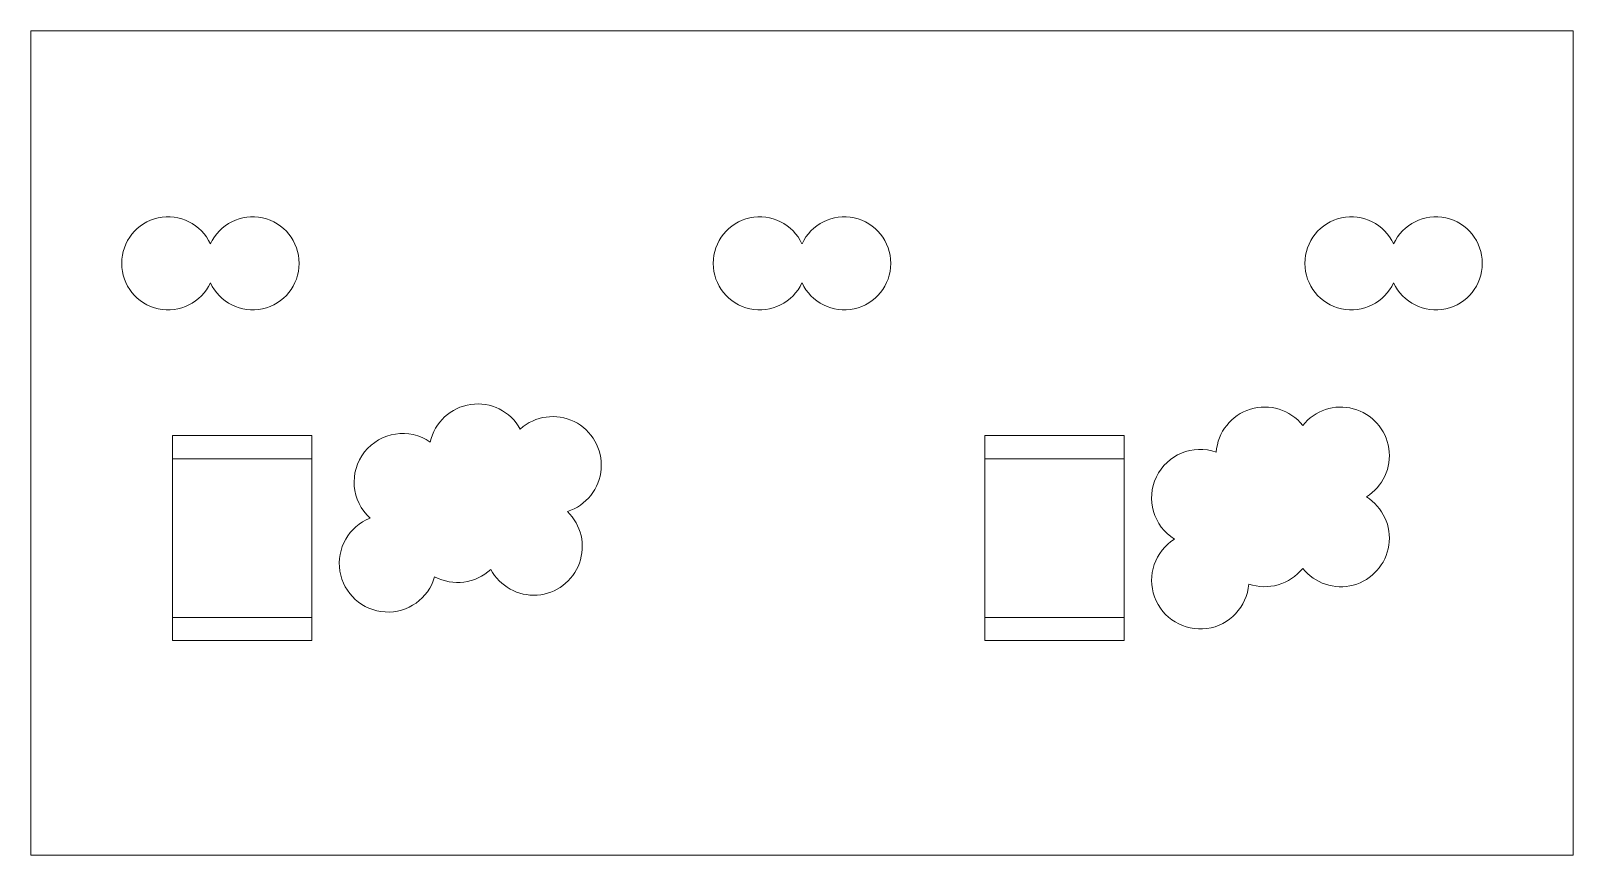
# Model space of a CAD drawing. Header units: millimetres. Extents: x 0 to 730, y 0 to 390.
import ezdxf

# ---------------------------------------------------------------- set-up
doc = ezdxf.new("R2010")
doc.units = ezdxf.units.MM

msp = doc.modelspace()

# ---------------------------------------------------------------- linework, layer by layer
at = {"color": 7, "linetype": 'Continuous', "lineweight": 15}
for p, q in [((730, 390), (0, 390)), ((0, 390), (0, 0)), ((730, 0), (730, 390)), ((67, 198.5), (133, 198.5)), ((67, 198.5), (67, 101.5)), ((133, 198.5), (133, 101.5)), ((451.5, 198.5), (517.5, 198.5)), ((451.5, 198.5), (451.5, 101.5)), ((517.5, 198.5), (517.5, 101.5)), ((133, 187.5), (67, 187.5)), ((517.5, 187.5), (451.5, 187.5)), ((67, 112.5), (133, 112.5)), ((451.5, 112.5), (517.5, 112.5)), ((67, 101.5), (133, 101.5)), ((451.5, 101.5), (517.5, 101.5)), ((0, 0), (730, 0))]:
    msp.add_line(p, q, dxfattribs=at)
for centre, radius, start, end in [((65, 280), 22, 24.61998, 335.38002), ((105, 280), 22, 204.61998, 155.38002), ((345, 280), 22, 24.61998, 335.38002), ((385, 280), 22, 204.61998, 155.38002), ((625, 280), 22, 24.61998, 335.38002), ((665, 280), 22, 204.61998, 155.38002), ((211.5, 190.5), 23, 28.89987, 167.57858), ((584, 189), 23, 38.49995, 175.71007), ((620, 189), 23, 302.024, 141.50005), ((247, 184.5), 23, 287.57964, 131.91386), ((176, 176.5), 23, 55.46662, 227.98065), ((553.5, 169), 23, 70.79866, 237.976), ((620, 150), 23, 218.49995, 57.976), ((238, 146), 23, 208.03293, 46.10528), ((169, 138), 23, 111.40966, 344.18345), ((553.5, 130), 23, 122.024, 355.71007), ((202, 152), 23, 241.79398, 313.04243), ((584, 150), 23, 250.79866, 321.50005)]:
    msp.add_arc(centre, radius, start, end, dxfattribs=at)

doc.saveas('drawing.dxf')
